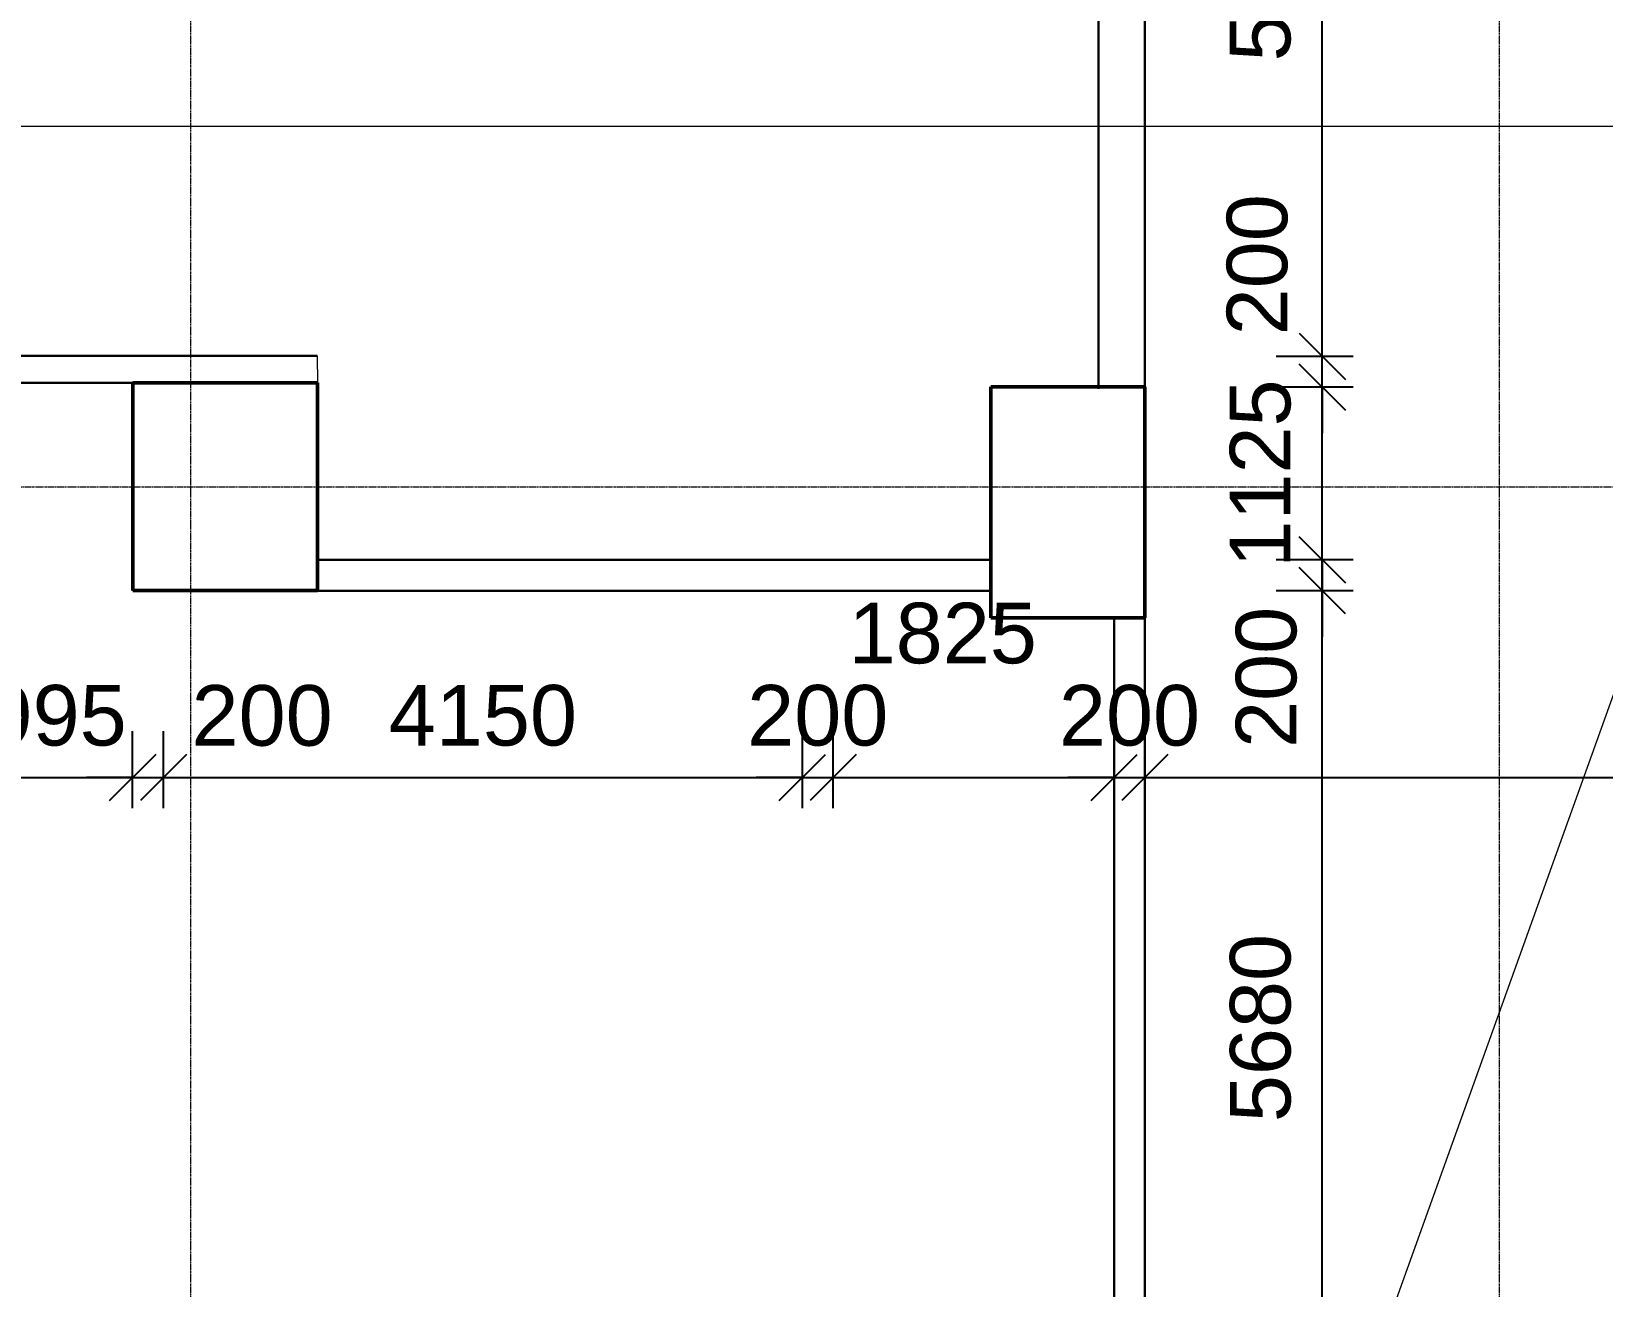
# Model space of a CAD drawing. Header units: millimetres. Extents: x -11708 to 484395, y -10237143 to 211873.
# Drawn here: x 107318 to 117524, y 158261 to 166413 of the extents above; entities that cross this region are included whole.
import ezdxf

# ---------------------------------------------------------------- set-up
doc = ezdxf.new("R2010")
doc.units = ezdxf.units.MM
doc.linetypes.add('Grid Line', pattern=[21, 12, -3, 3, -3])
for name, color, linetype, lineweight in [('A-ANNO-DIMS', 7, 'Continuous', 9), ('A-DETL', 102, 'Continuous', 5), ('A-WALL', 7, 'Continuous', 9), ('G-ANNO-TEXT', 7, 'Continuous', 5), ('I-WALL', 7, 'Continuous', 9), ('I-WALL-3', 7, 'Continuous', 30), ('OAP280_C', 210, 'Continuous', 50), ('S-COLS-3', 7, 'Continuous', 35), ('S-GRID-1', 7, 'Grid Line', 5)]:
    doc.layers.add(name, color=color, linetype=linetype, lineweight=lineweight)
doc.styles.add('Arial', font='arial.ttf', dxfattribs={"height": 491.766467})
doc.dimstyles.new('Diagonal_-_2_0mm_Arial', dxfattribs={"dimscale": 304.8, "dimtxt": 500, "dimasz": 0.984252, "dimexe": 0.984252, "dimexo": 0.984252, "dimgap": 0.656168, "dimtad": 1, "dimdec": 0, "dimrnd": 5, "dimzin": 0, "dimdsep": 46, "dimtxsty": 'Arial', "dimblk1": 'OBLIQUE', "dimblk2": 'OBLIQUE', "dimsah": 1, "dimcen": 0.09, "dimdle": 0.656168, "dimadec": 0, "dimazin": 0, "dimtfac": 1, "dimtdec": 4, "dimtix": 1, "dimtmove": 0, "dimatfit": 3, "dimfxl": 1, "dimtvp": 1, "dimtolj": 1, "dimtzin": 0, "dimarcsym": 2})

# ---------------------------------------------------------------- blocks, each defined once
blk = doc.blocks.new('_Oblique')
at = {"color": 0, "linetype": 'ByBlock', "lineweight": -2}
blk.add_line((-0.5, -0.5), (0.5, 0.5), dxfattribs=at)
blk = doc.blocks.new('*D268')
at = {"layer": 'A-ANNO-DIMS', "color": 0, "lineweight": -2, "transparency": 16777216}
for p, q in [((106981, 161368), (106981, 161868)), ((107976, 161368), (107976, 161868)), ((106981, 161568), (106681, 161568)), ((106981, 161568), (107976, 161568)), ((107976, 161568), (108276, 161568))]:
    blk.add_line(p, q, dxfattribs=at)
at = {"layer": 'Defpoints', "color": 0, "transparency": 16777216}
for p in [(107976, 161568), (106981, 161068), (107976, 161068)]:
    blk.add_point(p, dxfattribs=at)
at = {"layer": 'A-ANNO-DIMS', "color": 0, "lineweight": -2, "transparency": 16777216, "xscale": 299.9999999999999, "yscale": 299.9999999999999, "zscale": 299.9999999999999}
blk.add_blockref('_Oblique', (106981, 161568), dxfattribs=at)
at = {"layer": 'A-ANNO-DIMS', "color": 0, "lineweight": -2, "transparency": 16777216, "xscale": 299.9999999999999, "yscale": 299.9999999999999, "zscale": 299.9999999999999, "rotation": 180}
blk.add_blockref('_Oblique', (107976, 161568), dxfattribs=at)
at = {"layer": 'A-ANNO-DIMS', "color": 0, "transparency": 16777216, "insert": (107479, 161969), "char_height": 491.77, "attachment_point": 5, "style": 'Arial'}
blk.add_mtext('\\A1;{\\H0.8x;995}', dxfattribs=at)
blk = doc.blocks.new('*D269')
at = {"layer": 'A-ANNO-DIMS', "color": 0, "lineweight": -2, "transparency": 16777216}
for p, q in [((107976, 161368), (107976, 161868)), ((108176, 161368), (108176, 161868)), ((107976, 161568), (107676, 161568)), ((107976, 161568), (108176, 161568)), ((108176, 161568), (108476, 161568))]:
    blk.add_line(p, q, dxfattribs=at)
at = {"layer": 'Defpoints', "color": 0, "transparency": 16777216}
for p in [(108176, 161568), (107976, 161068), (108176, 161068)]:
    blk.add_point(p, dxfattribs=at)
at = {"layer": 'A-ANNO-DIMS', "color": 0, "lineweight": -2, "transparency": 16777216, "xscale": 299.9999999999999, "yscale": 299.9999999999999, "zscale": 299.9999999999999}
blk.add_blockref('_Oblique', (107976, 161568), dxfattribs=at)
at = {"layer": 'A-ANNO-DIMS', "color": 0, "lineweight": -2, "transparency": 16777216, "xscale": 299.9999999999999, "yscale": 299.9999999999999, "zscale": 299.9999999999999, "rotation": 180}
blk.add_blockref('_Oblique', (108176, 161568), dxfattribs=at)
at = {"layer": 'A-ANNO-DIMS', "color": 0, "transparency": 16777216, "insert": (108817, 161968), "char_height": 491.77, "attachment_point": 5, "style": 'Arial'}
blk.add_mtext('\\A1;{\\H0.8x;200}', dxfattribs=at)
blk = doc.blocks.new('*D270')
at = {"layer": 'A-ANNO-DIMS', "color": 0, "lineweight": -2, "transparency": 16777216}
for p, q in [((108176, 161368), (108176, 161868)), ((112326, 161368), (112326, 161868)), ((107976, 161568), (112526, 161568))]:
    blk.add_line(p, q, dxfattribs=at)
at = {"layer": 'Defpoints', "color": 0, "transparency": 16777216}
for p in [(112326, 161568), (108176, 161068), (112326, 161068)]:
    blk.add_point(p, dxfattribs=at)
at = {"layer": 'A-ANNO-DIMS', "color": 0, "lineweight": -2, "transparency": 16777216, "xscale": 299.9999999999999, "yscale": 299.9999999999999, "zscale": 299.9999999999999, "rotation": 180}
blk.add_blockref('_Oblique', (108176, 161568), dxfattribs=at)
at = {"layer": 'A-ANNO-DIMS', "color": 0, "lineweight": -2, "transparency": 16777216, "xscale": 299.9999999999999, "yscale": 299.9999999999999, "zscale": 299.9999999999999}
blk.add_blockref('_Oblique', (112326, 161568), dxfattribs=at)
at = {"layer": 'A-ANNO-DIMS', "color": 0, "transparency": 16777216, "insert": (110251, 161969), "char_height": 491.77, "attachment_point": 5, "style": 'Arial'}
blk.add_mtext('\\A1;{\\H0.8x;4150}', dxfattribs=at)
blk = doc.blocks.new('*D271')
at = {"layer": 'A-ANNO-DIMS', "color": 0, "lineweight": -2, "transparency": 16777216}
for p, q in [((112326, 161368), (112326, 161868)), ((112526, 161368), (112526, 161868)), ((112326, 161568), (112026, 161568)), ((112326, 161568), (112526, 161568)), ((112526, 161568), (112826, 161568))]:
    blk.add_line(p, q, dxfattribs=at)
at = {"layer": 'Defpoints', "color": 0, "transparency": 16777216}
for p in [(112526, 161568), (112326, 161068), (112526, 161068)]:
    blk.add_point(p, dxfattribs=at)
at = {"layer": 'A-ANNO-DIMS', "color": 0, "lineweight": -2, "transparency": 16777216, "xscale": 299.9999999999999, "yscale": 299.9999999999999, "zscale": 299.9999999999999}
blk.add_blockref('_Oblique', (112326, 161568), dxfattribs=at)
at = {"layer": 'A-ANNO-DIMS', "color": 0, "lineweight": -2, "transparency": 16777216, "xscale": 299.9999999999999, "yscale": 299.9999999999999, "zscale": 299.9999999999999, "rotation": 180}
blk.add_blockref('_Oblique', (112526, 161568), dxfattribs=at)
at = {"layer": 'A-ANNO-DIMS', "color": 0, "transparency": 16777216, "insert": (112426, 161969), "char_height": 491.77, "attachment_point": 5, "style": 'Arial'}
blk.add_mtext('\\A1;{\\H0.8x;200}', dxfattribs=at)
blk = doc.blocks.new('*D272')
at = {"layer": 'A-ANNO-DIMS', "color": 0, "lineweight": -2, "transparency": 16777216}
for p, q in [((112526, 161368), (112526, 161868)), ((114351, 161368), (114351, 161868)), ((112326, 161568), (114551, 161568))]:
    blk.add_line(p, q, dxfattribs=at)
at = {"layer": 'Defpoints', "color": 0, "transparency": 16777216}
for p in [(114351, 161568), (112526, 161068), (114351, 161068)]:
    blk.add_point(p, dxfattribs=at)
at = {"layer": 'A-ANNO-DIMS', "color": 0, "lineweight": -2, "transparency": 16777216, "xscale": 299.9999999999999, "yscale": 299.9999999999999, "zscale": 299.9999999999999, "rotation": 180}
blk.add_blockref('_Oblique', (112526, 161568), dxfattribs=at)
at = {"layer": 'A-ANNO-DIMS', "color": 0, "lineweight": -2, "transparency": 16777216, "xscale": 299.9999999999999, "yscale": 299.9999999999999, "zscale": 299.9999999999999}
blk.add_blockref('_Oblique', (114351, 161568), dxfattribs=at)
at = {"layer": 'A-ANNO-DIMS', "color": 0, "transparency": 16777216, "insert": (113238, 162503), "char_height": 491.77, "attachment_point": 5, "style": 'Arial'}
blk.add_mtext('\\A1;{\\H0.8x;1825}', dxfattribs=at)
blk = doc.blocks.new('*D273')
at = {"layer": 'A-ANNO-DIMS', "color": 0, "lineweight": -2, "transparency": 16777216}
for p, q in [((114351, 161368), (114351, 161868)), ((114551, 161368), (114551, 161868)), ((114351, 161568), (114051, 161568)), ((114351, 161568), (114551, 161568)), ((114551, 161568), (114851, 161568))]:
    blk.add_line(p, q, dxfattribs=at)
at = {"layer": 'Defpoints', "color": 0, "transparency": 16777216}
for p in [(114551, 161568), (114351, 161068), (114551, 161068)]:
    blk.add_point(p, dxfattribs=at)
at = {"layer": 'A-ANNO-DIMS', "color": 0, "lineweight": -2, "transparency": 16777216, "xscale": 299.9999999999999, "yscale": 299.9999999999999, "zscale": 299.9999999999999}
blk.add_blockref('_Oblique', (114351, 161568), dxfattribs=at)
at = {"layer": 'A-ANNO-DIMS', "color": 0, "lineweight": -2, "transparency": 16777216, "xscale": 299.9999999999999, "yscale": 299.9999999999999, "zscale": 299.9999999999999, "rotation": 180}
blk.add_blockref('_Oblique', (114551, 161568), dxfattribs=at)
at = {"layer": 'A-ANNO-DIMS', "color": 0, "transparency": 16777216, "insert": (114451, 161969), "char_height": 491.77, "attachment_point": 5, "style": 'Arial'}
blk.add_mtext('\\A1;{\\H0.8x;200}', dxfattribs=at)
blk = doc.blocks.new('*D274')
at = {"layer": 'A-ANNO-DIMS', "color": 0, "lineweight": -2, "transparency": 16777216}
for p, q in [((114551, 161368), (114551, 161868)), ((122986, 161368), (122986, 161868)), ((114351, 161568), (123186, 161568))]:
    blk.add_line(p, q, dxfattribs=at)
at = {"layer": 'Defpoints', "color": 0, "transparency": 16777216}
for p in [(122986, 161568), (114551, 161068), (122986, 161068)]:
    blk.add_point(p, dxfattribs=at)
at = {"layer": 'A-ANNO-DIMS', "color": 0, "lineweight": -2, "transparency": 16777216, "xscale": 299.9999999999999, "yscale": 299.9999999999999, "zscale": 299.9999999999999, "rotation": 180}
blk.add_blockref('_Oblique', (114551, 161568), dxfattribs=at)
at = {"layer": 'A-ANNO-DIMS', "color": 0, "lineweight": -2, "transparency": 16777216, "xscale": 299.9999999999999, "yscale": 299.9999999999999, "zscale": 299.9999999999999}
blk.add_blockref('_Oblique', (122986, 161568), dxfattribs=at)
at = {"layer": 'A-ANNO-DIMS', "color": 0, "transparency": 16777216, "insert": (118769, 161969), "char_height": 491.77, "attachment_point": 5, "style": 'Arial'}
blk.add_mtext('\\A1;{\\H0.8x;8435}', dxfattribs=at)
blk = doc.blocks.new('*D287')
at = {"layer": 'A-ANNO-DIMS', "color": 0, "lineweight": -2, "transparency": 16777216}
for p, q in [((115703, 164103), (115703, 169556)), ((115903, 169356), (115403, 169356)), ((115903, 164303), (115403, 164303))]:
    blk.add_line(p, q, dxfattribs=at)
at = {"layer": 'Defpoints', "color": 0, "transparency": 16777216}
for p in [(115703, 169356), (116203, 169356), (116203, 164303)]:
    blk.add_point(p, dxfattribs=at)
at = {"layer": 'A-ANNO-DIMS', "color": 0, "lineweight": -2, "transparency": 16777216, "xscale": 299.9999999999999, "yscale": 299.9999999999999, "zscale": 299.9999999999999}
for p, rotation in [((115703, 169356), 90), ((115703, 164303), 270)]:
    blk.add_blockref('_Oblique', p, dxfattribs=dict(at, rotation=rotation))
at = {"layer": 'A-ANNO-DIMS', "color": 0, "transparency": 16777216, "insert": (115302, 166830), "char_height": 491.77, "attachment_point": 5, "rotation": 90, "style": 'Arial'}
blk.add_mtext('\\A1;{\\H0.8x;5055}', dxfattribs=at)
blk = doc.blocks.new('*D288')
at = {"layer": 'A-ANNO-DIMS', "color": 0, "lineweight": -2, "transparency": 16777216}
for p, q in [((115703, 164303), (115703, 164603)), ((115903, 164303), (115403, 164303)), ((115703, 164103), (115703, 164303)), ((115903, 164103), (115403, 164103)), ((115703, 164103), (115703, 163803))]:
    blk.add_line(p, q, dxfattribs=at)
at = {"layer": 'Defpoints', "color": 0, "transparency": 16777216}
for p in [(115703, 164303), (116203, 164303), (116203, 164103)]:
    blk.add_point(p, dxfattribs=at)
at = {"layer": 'A-ANNO-DIMS', "color": 0, "lineweight": -2, "transparency": 16777216, "xscale": 299.9999999999999, "yscale": 299.9999999999999, "zscale": 299.9999999999999}
for p, rotation in [((115703, 164303), 270), ((115703, 164103), 90)]:
    blk.add_blockref('_Oblique', p, dxfattribs=dict(at, rotation=rotation))
at = {"layer": 'A-ANNO-DIMS', "color": 0, "transparency": 16777216, "insert": (115282, 164898), "char_height": 491.77, "attachment_point": 5, "rotation": 90, "style": 'Arial'}
blk.add_mtext('\\A1;{\\H0.8x;200}', dxfattribs=at)
blk = doc.blocks.new('*D289')
at = {"layer": 'A-ANNO-DIMS', "color": 0, "lineweight": -2, "transparency": 16777216}
for p, q in [((115703, 164103), (115703, 164403)), ((115903, 164103), (115403, 164103)), ((115703, 162981), (115703, 164103)), ((115903, 162981), (115403, 162981)), ((115703, 162981), (115703, 162681))]:
    blk.add_line(p, q, dxfattribs=at)
at = {"layer": 'Defpoints', "color": 0, "transparency": 16777216}
for p in [(115703, 164103), (116203, 164103), (116203, 162981)]:
    blk.add_point(p, dxfattribs=at)
at = {"layer": 'A-ANNO-DIMS', "color": 0, "lineweight": -2, "transparency": 16777216, "xscale": 299.9999999999999, "yscale": 299.9999999999999, "zscale": 299.9999999999999}
for p, rotation in [((115703, 164103), 270), ((115703, 162981), 90)]:
    blk.add_blockref('_Oblique', p, dxfattribs=dict(at, rotation=rotation))
at = {"layer": 'A-ANNO-DIMS', "color": 0, "transparency": 16777216, "insert": (115302, 163542), "char_height": 491.77, "attachment_point": 5, "rotation": 90, "style": 'Arial'}
blk.add_mtext('\\A1;{\\H0.8x;1125}', dxfattribs=at)
blk = doc.blocks.new('*D290')
at = {"layer": 'A-ANNO-DIMS', "color": 0, "lineweight": -2, "transparency": 16777216}
for p, q in [((115703, 162981), (115703, 163281)), ((115903, 162981), (115403, 162981)), ((115703, 162781), (115703, 162981)), ((115903, 162781), (115403, 162781)), ((115703, 162781), (115703, 162481))]:
    blk.add_line(p, q, dxfattribs=at)
at = {"layer": 'Defpoints', "color": 0, "transparency": 16777216}
for p in [(115703, 162981), (116203, 162981), (116203, 162781)]:
    blk.add_point(p, dxfattribs=at)
at = {"layer": 'A-ANNO-DIMS', "color": 0, "lineweight": -2, "transparency": 16777216, "xscale": 299.9999999999999, "yscale": 299.9999999999999, "zscale": 299.9999999999999}
for p, rotation in [((115703, 162981), 270), ((115703, 162781), 90)]:
    blk.add_blockref('_Oblique', p, dxfattribs=dict(at, rotation=rotation))
at = {"layer": 'A-ANNO-DIMS', "color": 0, "transparency": 16777216, "insert": (115341, 162218), "char_height": 491.77, "attachment_point": 5, "rotation": 90, "style": 'Arial'}
blk.add_mtext('\\A1;{\\H0.8x;200}', dxfattribs=at)
blk = doc.blocks.new('*D291')
at = {"layer": 'A-ANNO-DIMS', "color": 0, "lineweight": -2, "transparency": 16777216}
for p, q in [((115703, 156899), (115703, 162981)), ((115903, 162781), (115403, 162781)), ((115903, 157099), (115403, 157099))]:
    blk.add_line(p, q, dxfattribs=at)
at = {"layer": 'Defpoints', "color": 0, "transparency": 16777216}
for p in [(115703, 162781), (116203, 162781), (116203, 157099)]:
    blk.add_point(p, dxfattribs=at)
at = {"layer": 'A-ANNO-DIMS', "color": 0, "lineweight": -2, "transparency": 16777216, "xscale": 299.9999999999999, "yscale": 299.9999999999999, "zscale": 299.9999999999999}
for p, rotation in [((115703, 162781), 90), ((115703, 157099), 270)]:
    blk.add_blockref('_Oblique', p, dxfattribs=dict(at, rotation=rotation))
at = {"layer": 'A-ANNO-DIMS', "color": 0, "transparency": 16777216, "insert": (115303, 159940), "char_height": 491.77, "attachment_point": 5, "rotation": 90, "style": 'Arial'}
blk.add_mtext('\\A1;{\\H0.8x;5680}', dxfattribs=at)

msp = doc.modelspace()

# ---------------------------------------------------------------- linework, layer by layer
at = {"layer": 'A-DETL'}
for p, q in [((122987.5, 177137.3), (114551.2, 153630.6)), ((113551.2, 162605.2), (113551.2, 164105.2)), ((113551.2, 164105.2), (114251.2, 164105.2)), ((114351.2, 162605.2), (113551.2, 162605.2))]:
    msp.add_line(p, q, dxfattribs=at)
at = {"layer": 'A-WALL', "lineweight": 9}
for p, q in [((107976.3, 162780.6), (107976.3, 164108)), ((109176.3, 162980.6), (109176.3, 162780.6)), ((107976.3, 162780.6), (109176.3, 162780.6))]:
    msp.add_line(p, q, dxfattribs=at)
at = {"layer": 'A-WALL'}
for p, q in [((109176.3, 164130.6), (108176.3, 164130.6)), ((109176.3, 162980.6), (109176.3, 164130.6))]:
    msp.add_line(p, q, dxfattribs=at)
at = {"layer": 'G-ANNO-TEXT'}
msp.add_line((131006.4, 165796.8), (101117.2, 165796.8), dxfattribs=at)
at = {"layer": 'I-WALL', "lineweight": 30}
for p, q in [((114250.4, 172940.2), (114250.4, 164091.4)), ((109175.4, 164306.2), (104526.3, 164308)), ((106980.4, 164131.2), (107975.4, 164131.2)), ((113550.4, 162981.2), (109176.3, 162980.6)), ((109176.3, 162780.6), (113551.3, 162780.6))]:
    msp.add_line(p, q, dxfattribs=at)
at = {"layer": 'I-WALL'}
msp.add_line((109175.4, 164306.2), (109176.3, 164130.6), dxfattribs=at)
at = {"layer": 'I-WALL-3'}
for p, q in [((114551.2, 164105.2), (114551.3, 172955.5)), ((114251.2, 164105.2), (114551.2, 164105.2)), ((114551.2, 162605.2), (114351.2, 162605.2)), ((114351.2, 162605.2), (114351.2, 155130.6)), ((114551.2, 155130.6), (114551.2, 162605.2))]:
    msp.add_line(p, q, dxfattribs=at)
at = {"layer": 'OAP280_C'}
for p, q in [((107976.3, 164131.1), (107976.3, 162781.1)), ((109176.3, 164131.1), (107976.3, 164131.1)), ((109176.3, 162781.1), (109176.3, 164131.1)), ((114551.3, 164105.5), (113551.3, 164105.5)), ((113551.3, 164105.5), (113551.3, 162605.5)), ((114551.3, 162605.5), (114551.3, 164105.5)), ((107976.3, 162781.1), (109176.3, 162781.1)), ((113551.3, 162605.5), (114551.3, 162605.5))]:
    msp.add_line(p, q, dxfattribs=at)
at = {"layer": 'S-COLS-3'}
for p, q in [((114551.2, 164105.2), (114251.2, 164105.2)), ((114551.2, 162605.2), (114551.2, 164105.2)), ((114351.2, 162605.2), (114551.2, 162605.2))]:
    msp.add_line(p, q, dxfattribs=at)
at = {"layer": 'S-GRID-1'}
for p, q in [((108351.5, 210672.6), (108351.1, 140117.7)), ((116851.5, 210672.6), (116851.1, 140117.7)), ((-10508.1, 163456.2), (128177.4, 163455.5))]:
    msp.add_line(p, q, dxfattribs=at)

# ---------------------------------------------------------------- dimensions: what is measured, and where the dimension line sits
at = {"layer": 'A-ANNO-DIMS'}
for base, p1, p2, picture, middle in [((115703.1, 169356.1), (116203.1, 164303.4), (116203.5, 169356.1), '*D287', (115302.2, 166829.8)), ((115703.1, 164103.4), (116203.5, 162980.6), (116203.1, 164103.4), '*D289', (115302.2, 163542)), ((115703.5, 162780.6), (116203.5, 157098.6), (116203.5, 162780.6), '*D291', (115302.6, 159939.6))]:
    dim = msp.add_linear_dim(base=base, p1=p1, p2=p2, angle=90, text='{\\H0.8x;<>}', dimstyle='Diagonal_-_2_0mm_Arial', override={"dimpost": '<>', "dimtmove": 1, "dimarcsym": 2}, dxfattribs=at)
    dim.commit()
    dim.dimension.update_dxf_attribs({"geometry": picture, "text_midpoint": middle})
for base, p1, p2, picture, middle in [((115703.1, 164303.4), (116203.1, 164103.4), (116203.1, 164303.4), '*D288', (115683.3, 164898.3)), ((115703.5, 162980.6), (116203.5, 162780.6), (116203.5, 162980.6), '*D290', (115741.7, 162217.8))]:
    dim = msp.add_linear_dim(base=base, p1=p1, p2=p2, angle=90, text='{\\H0.8x;<>}', dimstyle='Diagonal_-_2_0mm_Arial', override={"dimpost": '<>', "dimtmove": 1}, dxfattribs=at)
    dim.commit()
    dim.dimension.update_dxf_attribs({"geometry": picture, "text_midpoint": middle, "dimtype": 160})
for base, p1, p2, picture, middle in [((114351.2, 161568.1), (112526.4, 161068.1), (114351.2, 161068.1), '*D272', (113237.6, 162101.7)), ((108176.3, 161568.1), (107976.3, 161068.1), (108176.3, 161068.1), '*D269', (108816.7, 161567))]:
    dim = msp.add_linear_dim(base=base, p1=p1, p2=p2, text='{\\H0.8x;<>}', dimstyle='Diagonal_-_2_0mm_Arial', override={"dimpost": '<>', "dimtmove": 1}, dxfattribs=at)
    dim.commit()
    dim.dimension.update_dxf_attribs({"geometry": picture, "text_midpoint": middle, "dimtype": 160})
for base, p1, p2, picture, middle in [((107976.3, 161568.1), (106981.4, 161068.1), (107976.3, 161068.1), '*D268', (107478.9, 161969)), ((112326.4, 161568.1), (108176.3, 161068.1), (112326.4, 161068.1), '*D270', (110251.4, 161969)), ((112526.4, 161568.1), (112326.4, 161068.1), (112526.4, 161068.1), '*D271', (112426.4, 161969)), ((114551.2, 161568.1), (114351.2, 161068.1), (114551.2, 161068.1), '*D273', (114451.2, 161969)), ((122986.3, 161568.1), (114551.2, 161068.1), (122986.3, 161068.1), '*D274', (118768.8, 161969.1))]:
    dim = msp.add_linear_dim(base=base, p1=p1, p2=p2, text='{\\H0.8x;<>}', dimstyle='Diagonal_-_2_0mm_Arial', override={"dimpost": '<>', "dimtmove": 1, "dimarcsym": 2}, dxfattribs=at)
    dim.commit()
    dim.dimension.update_dxf_attribs({"geometry": picture, "text_midpoint": middle})

doc.saveas('drawing.dxf')
